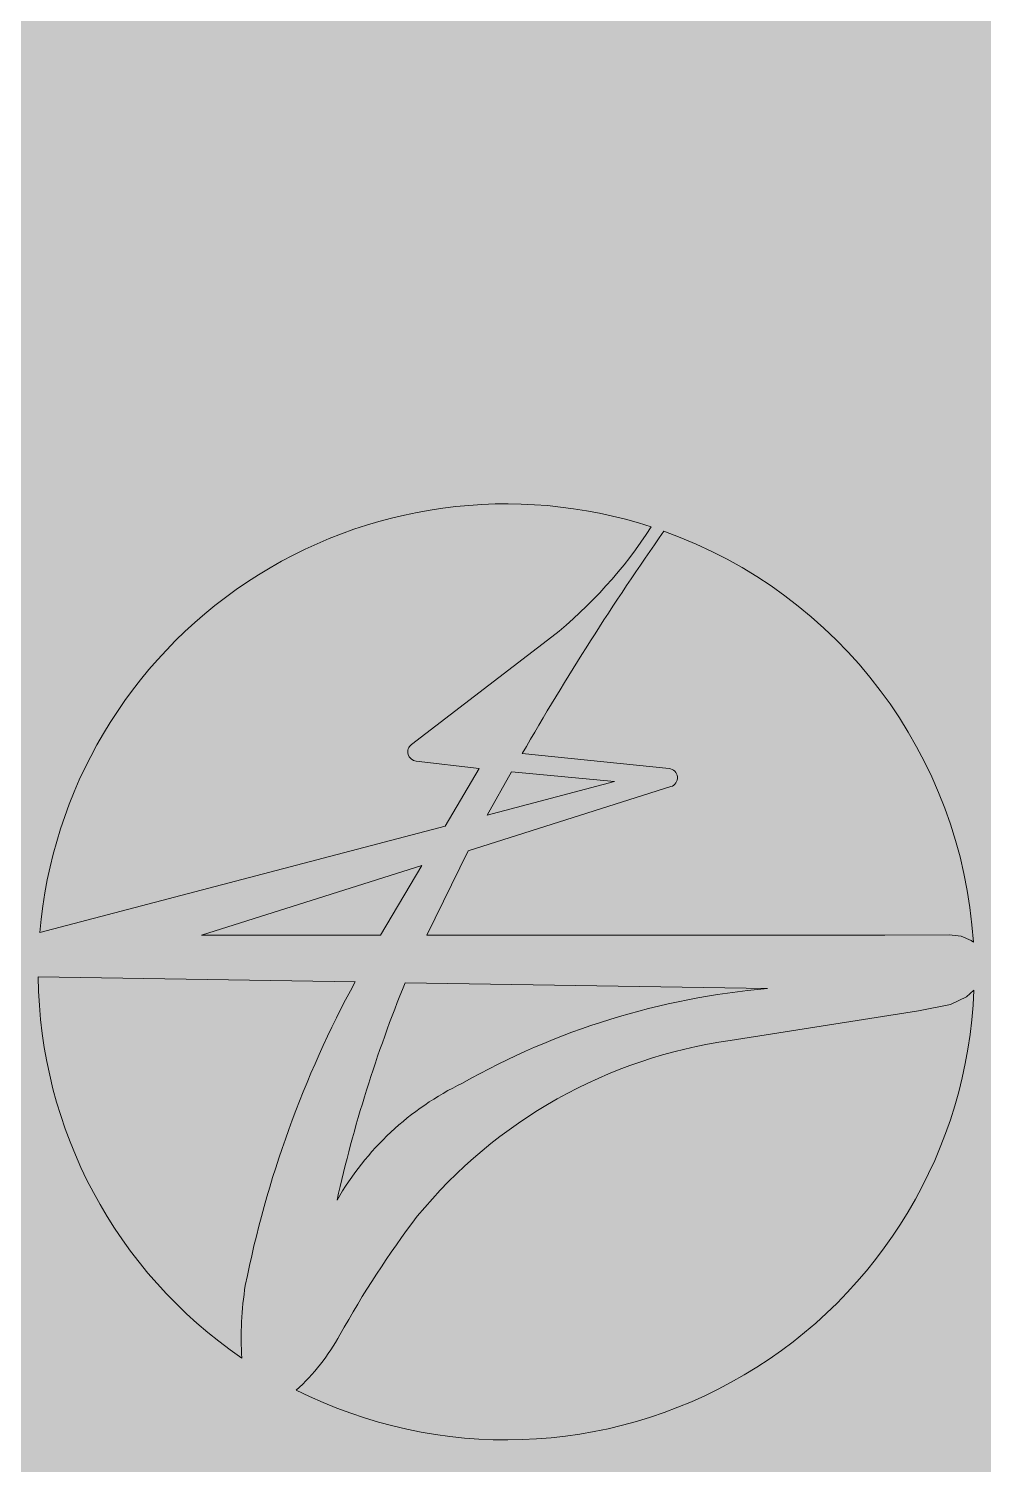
# Model space of a CAD drawing. Header units: millimetres. Extents: x 4103 to 4403, y 3794 to 4144.
# Drawn here: x 4301.88 to 4320.99, y 3813.58 to 3842.32 of the extents above; entities that cross this region are included whole.
import ezdxf

# ---------------------------------------------------------------- set-up
doc = ezdxf.new("R2010")
doc.units = ezdxf.units.MM
doc.layers.add('GREEN', color=7, linetype='Continuous', true_color=0x007f00)
doc.layers.add('GSCOLORFILL', color=7, linetype='Continuous', lineweight=0)

# ---------------------------------------------------------------- blocks, each defined once
blk = doc.blocks.new('NR-GM-31-6')
at = {"layer": 'GREEN', "lineweight": 9}
h = blk.add_hatch(color=256, dxfattribs=at)
edge = h.paths.add_edge_path()
edge.add_arc((61.31385111229065, 33.52780012565836), 0.1867829406705837, -72.43402750836287, 84.16995513601432, ccw=False)
edge.add_line((61.37022290330606, 33.34972685954654), (57.31349528733517, 32.0655082546873))
edge.add_line((57.31349528733335, 32.06550825468821), (56.48828800823139, 30.37456875889757))
edge.add_line((56.48828800823139, 30.37456875889802), (65.65048023352028, 30.37456875889802))
edge.add_line((65.65048023352028, 30.37456875889802), (66.9397944104303, 30.38437486329531))
edge.add_line((66.93979441042939, 30.3843748632944), (67.17855629504265, 30.3570996051526))
edge.add_line((67.17855629504447, 30.35709960515305), (67.38320936845048, 30.26845524822511))
edge.add_line((67.38320936844866, 30.26845524822511), (67.42528559202219, 30.23641109213349))
edge.add_arc((58.07461025235352, 29.64169407555437), 9.369568700729808, 3.63919600865178, 70.31584323591873)
edge.add_arc((108.7503438625827, 5.065074105269559), 58.08266671269397, 144.899002231339, 150.1057599860125)
edge.add_line((58.39575845833315, 34.0135093172803), (61.33282414621499, 33.71361694650295))
edge = h.paths.add_edge_path()
edge.add_arc((64.6068808455093, 14.31285778915844), 15.05164374597692, 94.95558767717041, 119.4817605296802)
edge.add_arc((59.73583783171489, 22.1825495502826), 5.815321480594173, 115.8608776244933, 150.2339024950955)
edge.add_arc((81.14017424791746, 19.16946056942834), 27.10240582523234, 157.7678270922697, 167.4260816587387, ccw=False)
edge.add_line((56.05260809120773, 29.42394377670007), (63.30666680129434, 29.30823784086169))
edge = h.paths.add_edge_path()
edge.add_arc((53.29765716958718, 43.47716080997088), 9.122065359291994, 308.5792749707479, 327.3143666867408)
edge.add_arc((58.07461025235352, 29.64169407555437), 9.369568700729808, 71.9662868455786, 175.1894129731959)
edge.add_line((48.73804697822015, 30.42744458672041), (56.85101512534311, 32.5585947334348))
edge.add_line((56.85101512534311, 32.55859473343389), (57.53463546180137, 33.71433885363194))
edge.add_line((57.53463546180319, 33.7143388536324), (56.26987152362472, 33.86072158206343))
edge.add_arc((56.2913462715369, 34.04626592212117), 0.1867829406705855, 127.4553738583341, 263.3980085784047, ccw=False)
edge.add_line((56.17775547334713, 34.1945393097958), (58.98614852373612, 36.34602187338169))
h = blk.add_hatch(color=256, dxfattribs=at)
h.paths.add_polyline_path([(57.69179087343946, 32.77945340395036), (60.24436574022366, 33.44997499397778), (58.1819656917487, 33.64630873457736)])
h.paths.add_polyline_path([(51.97197405134102, 30.37456875889802), (56.38561137046599, 31.7717725391085), (55.55916812785108, 30.37456875889802)])
edge = h.paths.add_edge_path()
edge.add_line((55.0502728401807, 29.43993153512292), (48.70558121900467, 29.5411326021358))
edge.add_arc((58.07461025235352, 29.64169407555437), 9.3695687007298, 180.6149545210214, 235.609962431039)
edge.add_arc((59.34939083494282, 22.32377037413244), 6.579967522316913, 170.9088385772936, 183.606933025994, ccw=False)
edge.add_arc((73.8784802074606, 19.19290789919705), 21.43601842834946, 151.4432932555134, 168.7811330683741, ccw=False)
edge = h.paths.add_edge_path()
edge.add_line((62.55991046925374, 28.26856523886818), (66.32551726729798, 28.85899188144231))
edge.add_line((66.32551726729798, 28.85899188144231), (66.96708154185944, 28.98652023700652))
edge.add_line((66.96708154186126, 28.98652023700652), (67.28770461460408, 29.14335267299339))
edge.add_line((67.28770461460408, 29.14335267299339), (67.43704122577401, 29.27603862892238))
edge.add_arc((58.07461025235352, 29.64169407555437), 9.369568700729817, 243.3466538291712, 357.7634151405222, ccw=False)
edge.add_arc((50.92359751386539, 24.48975927716128), 4.3670807138973, 312.4563768615333, 331.0679370383527)
edge.add_arc((72.6541289071265, 12.39185528756025), 20.5041172055785, 142.9365306610594, 150.8572845283924, ccw=False)
edge.add_arc((63.9370335989006, 18.47497865391506), 9.889934595900108, 98.00415526030889, 140.6206044735294, ccw=False)
at = {"layer": 'GSCOLORFILL', "true_color": 0xf5f5f5, "transparency": 33554687}
blk.add_hatch(color=7, dxfattribs=at).paths.add_polyline_path([(-125.0024999999987, 0), (124.9975000000013, 0, 0.414213562373095), (149.9975000000013, 25), (149.9975000000013, 325, 0.414213562373095), (124.9975000000013, 350), (-125.0024999999987, 350, 0.414213562373095), (-150.0024999999987, 325), (-150.0024999999987, 25, 0.414213562373095)])
at = {"layer": 'GREEN', "lineweight": 9}
for points in [[(58.98614852373794, 36.34602187338169, 0.08192984223123395), (60.97520898488801, 38.55097825726716, 0.483543382190624), (48.73804697822015, 30.42744458672041), (56.85101512534311, 32.55859473343389), (57.53463546180319, 33.7143388536324), (56.26987152362381, 33.86072158206389, -0.6741443966538361), (56.17775547334713, 34.1945393097958)], [(61.33282414621499, 33.71361694650386, -0.8141568920977668), (61.37022290330606, 33.34972685954654), (57.31349528733335, 32.06550825468821), (56.48828800823139, 30.37456875889802), (65.65048023352028, 30.37456875889802), (66.93979441042939, 30.3843748632944), (67.17855629504447, 30.35709960515305), (67.38320936844866, 30.26845524822511), (67.42528559202219, 30.23641109213349, 0.2994277993081123), (61.23060811309733, 38.46374004804147, 0.02272267605622338), (58.39575845833315, 34.0135093172803)], [(55.0502728401807, 29.43993153512292), (48.70558121900285, 29.5411326021358, 0.2446753569963442), (52.782457417572, 21.90981616582121, -0.05546265415039397), (52.85207959585568, 23.36344304242084, -0.07579524506486658)], [(63.30666680129434, 29.3082378408626, 0.1074260239421284), (57.19926755097913, 27.4155004514032, 0.1511153897803107), (54.68779355427614, 25.06962642762119, -0.04216705076793043), (56.05260809120773, 29.42394377670007)], [(62.55991046925374, 28.26856523886818), (66.32551726729798, 28.85899188144231), (66.96708154186126, 28.98652023700652), (67.28770461460408, 29.14335267299339), (67.43704122577401, 29.27603862892283, -0.5453125784479379), (53.87150221274715, 21.26776426661218, 0.08138724002746317), (54.74564010352333, 22.37708693992226, -0.03457457551389917), (56.2924921227368, 24.74967322260818, -0.188122601421096)]]:
    blk.add_lwpolyline(points, format="xyb", close=True, dxfattribs=at)
for points in [[(57.69179087343946, 32.77945340395036), (60.24436574022366, 33.44997499397778), (58.1819656917487, 33.64630873457736)], [(51.97197405134102, 30.37456875889802), (56.38561137046599, 31.7717725391085), (55.55916812785108, 30.37456875889802)]]:
    blk.add_lwpolyline(points, close=True, dxfattribs=at)

msp = doc.modelspace()

# ---------------------------------------------------------------- block references
msp.add_blockref('NR-GM-31-6', (4253.364859707015, 3793.799746844576))

doc.saveas('drawing.dxf')
